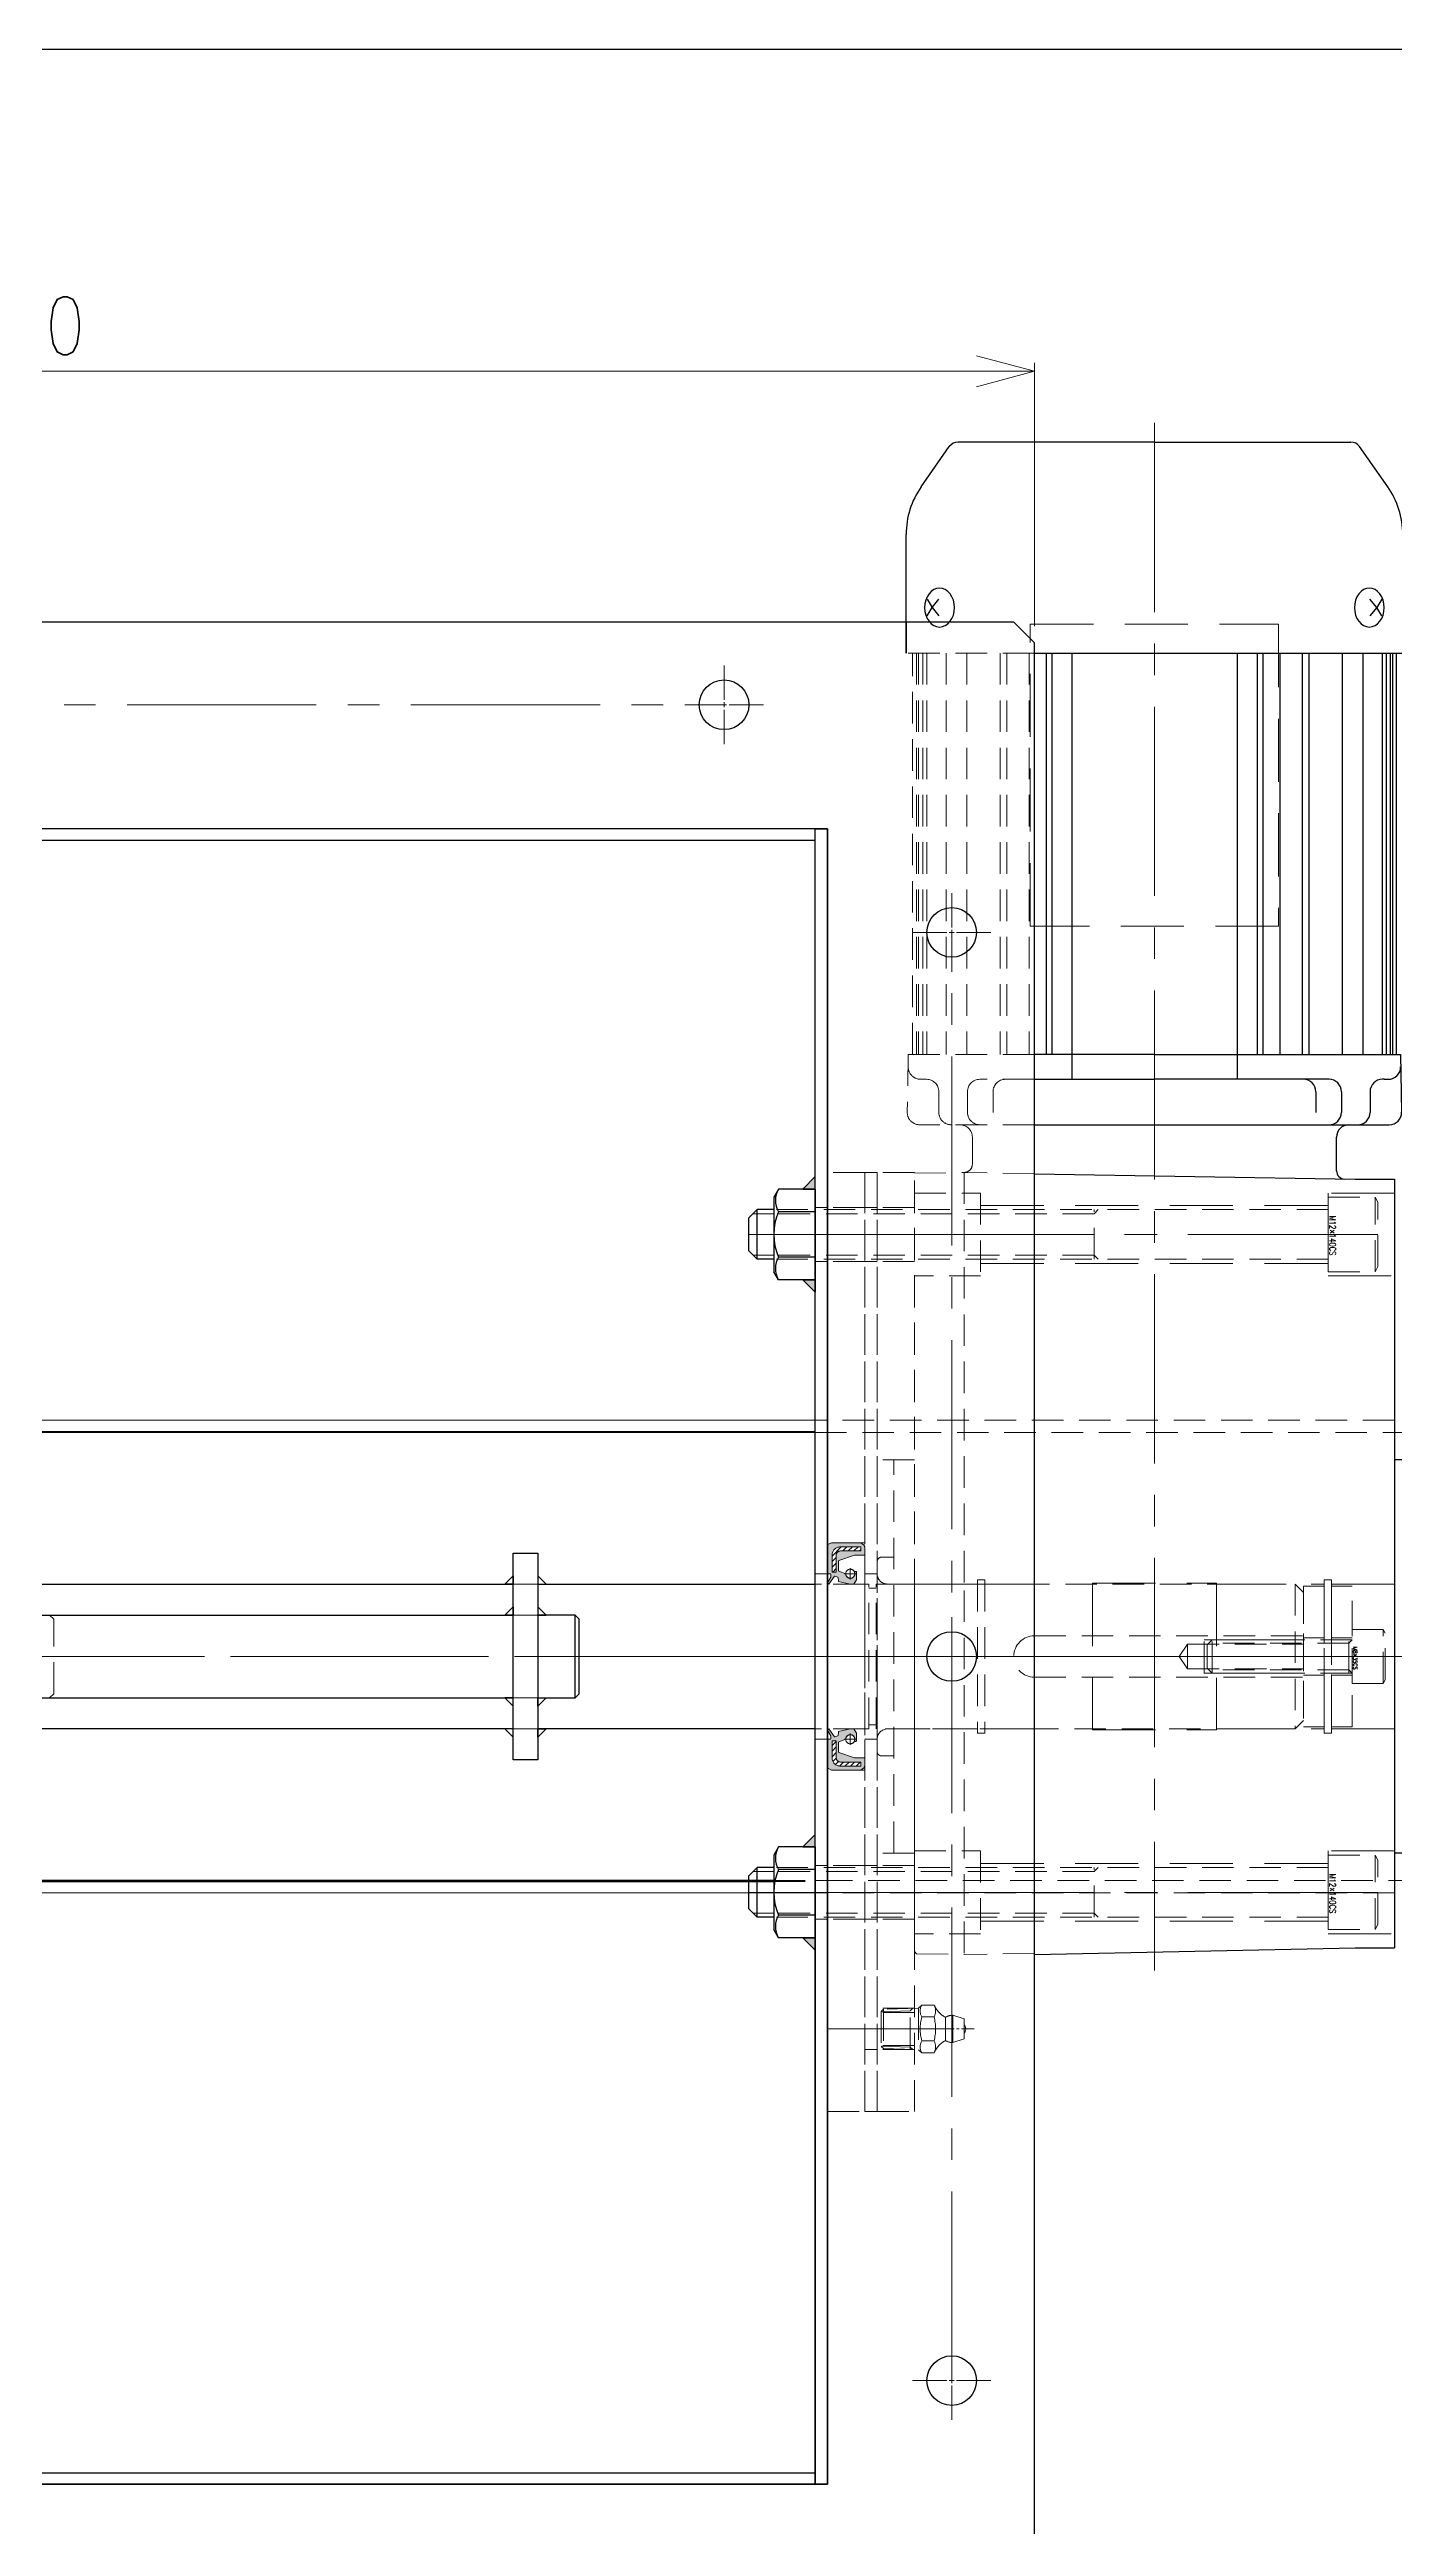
# Model space of a CAD drawing. Header units: millimetres. Extents: x 0 to 38884, y -3675 to 8056.
# Drawn here: x 25584 to 25909, y 7458 to 8056 of the extents above; entities that cross this region are included whole.
import ezdxf

# ---------------------------------------------------------------- set-up
doc = ezdxf.new("R2010")
doc.units = ezdxf.units.MM
doc.header["$LTSCALE"] = 2.4
doc.header["$PDMODE"] = 99
doc.header["$PDSIZE"] = 1
for name, pattern in [('CENTER', [2, 1.25, -0.25, 0.25, -0.25]), ('CENTER2', [28.575, 19.05, -3.175, 3.175, -3.175]), ('HIDDEN', [9.525, 6.35, -3.175]), ('HIDDEN2', [4.7625, 3.175, -1.5875])]:
    doc.linetypes.add(name, pattern=pattern)
for name, color, linetype, lineweight in [('01_外形線', 7, 'Continuous', 25), ('02_細線', 5, 'Continuous', 13), ('03_かくれ線', 6, 'HIDDEN2', 13), ('04_HIDDEN', 2, 'HIDDEN', 13), ('04_中心線', 1, 'CENTER2', 9), ('07_寸法線', 3, 'Continuous', 9)]:
    doc.layers.add(name, color=color, linetype=linetype, lineweight=lineweight)
doc.styles.add('寸法用', font='simplex.shx', dxfattribs={"width": 0.8, "bigfont": '@extfont2.shx'})
doc.dimstyles.new('機械製図用', dxfattribs={"dimtxt": 3.5, "dimasz": 3.5, "dimexe": 2, "dimexo": 0, "dimgap": 1.2, "dimtad": 1, "dimdsep": 46, "dimtxsty": '寸法用', "dimblk": 'OPEN30', "dimcen": 0, "dimclrd": 256, "dimclre": 256, "dimclrt": 7, "dimazin": 2, "dimtm": 1e-09, "dimtfac": 0.75, "dimtmove": 0, "dimatfit": 3, "dimldrblk": 'OPEN30', "dimfxl": 1, "dimlwd": -1, "dimlwe": -1, "dimarcsym": 0})
pattern_1 = [(225, (33720.3847, 8069.3223), (0.67351921, -0.67351921), [])]

# ---------------------------------------------------------------- blocks, each defined once
blk = doc.blocks.new('*U1013')
at = {"layer": '04_中心線', "color": 0, "linetype": 'CENTER2', "transparency": 16777216}
for p, q in [((0, 1.2), (0, 9.5)), ((-9.5, 0), (-1.2, 0)), ((1.2, 0), (9.5, 0)), ((0, -9.5), (0, -1.2))]:
    blk.add_line(p, q, dxfattribs=at)
at = {"layer": '04_中心線', "color": 0, "linetype": 'Continuous', "transparency": 16777216}
for p, q in [((-0.6, 0), (0.6, 0)), ((0, -0.6), (0, 0.6))]:
    blk.add_line(p, q, dxfattribs=at)
blk = doc.blocks.new('*U1004')
at = {"layer": '04_中心線', "color": 0, "linetype": 'CENTER2', "transparency": 16777216}
for p, q in [((0, 1.2), (0, 9.5)), ((-9.5, 0), (-1.2, 0)), ((1.2, 0), (9.5, 0)), ((0, -9.5), (0, -1.2))]:
    blk.add_line(p, q, dxfattribs=at)
at = {"layer": '04_中心線', "color": 0, "linetype": 'Continuous', "transparency": 16777216}
for p, q in [((-0.6, 0), (0.6, 0)), ((0, -0.6), (0, 0.6))]:
    blk.add_line(p, q, dxfattribs=at)
blk = doc.blocks.new('*U1005')
at = {"layer": '04_中心線', "color": 0, "linetype": 'CENTER2', "transparency": 16777216}
for p, q in [((0, 1.2), (0, 9.5)), ((-9.5, 0), (-1.2, 0)), ((1.2, 0), (9.5, 0)), ((0, -9.5), (0, -1.2))]:
    blk.add_line(p, q, dxfattribs=at)
at = {"layer": '04_中心線', "color": 0, "linetype": 'Continuous', "transparency": 16777216}
for p, q in [((-0.6, 0), (0.6, 0)), ((0, -0.6), (0, 0.6))]:
    blk.add_line(p, q, dxfattribs=at)
blk = doc.blocks.new('*U1024')
at = {"layer": '04_中心線', "color": 0, "linetype": 'CENTER2', "transparency": 16777216}
for p, q in [((0, 1.2), (0, 9.5)), ((-9.5, 0), (-1.2, 0)), ((1.2, 0), (9.5, 0)), ((0, -9.5), (0, -1.2))]:
    blk.add_line(p, q, dxfattribs=at)
at = {"layer": '04_中心線', "color": 0, "linetype": 'Continuous', "transparency": 16777216}
for p, q in [((-0.6, 0), (0.6, 0)), ((0, -0.6), (0, 0.6))]:
    blk.add_line(p, q, dxfattribs=at)
blk = doc.blocks.new('_Open30')
at = {"color": 0, "linetype": 'ByBlock', "lineweight": -2}
for p, q in [((-1, 0.268), (0, 0)), ((0, 0), (-1, -0.268)), ((0, 0), (-1, 0))]:
    blk.add_line(p, q, dxfattribs=at)
blk = doc.blocks.new('*D1113')
at = {"layer": '07_寸法線', "transparency": 16777216}
for p, q in [((25321.71, 7916.83), (25321.71, 7980.45)), ((25821.71, 7916.83), (25821.71, 7980.45)), ((25335.71, 7978.45), (25807.71, 7978.45))]:
    blk.add_line(p, q, dxfattribs=at)
at = {"layer": 'Defpoints', "color": 0, "transparency": 16777216}
for p in [(25821.71, 7978.45), (25321.71, 7912.83), (25821.71, 7912.83)]:
    blk.add_point(p, dxfattribs=at)
at = {"layer": '07_寸法線', "transparency": 16777216, "xscale": 14, "yscale": 14, "zscale": 14, "rotation": 180}
blk.add_blockref('_Open30', (25321.71, 7978.45), dxfattribs=at)
at = {"layer": '07_寸法線', "transparency": 16777216, "xscale": 14, "yscale": 14, "zscale": 14}
blk.add_blockref('_Open30', (25821.71, 7978.45), dxfattribs=at)
at = {"layer": '07_寸法線', "color": 7, "transparency": 16777216, "insert": (25571.71, 7989.45), "char_height": 14, "attachment_point": 5, "style": '寸法用'}
blk.add_mtext('□500', dxfattribs=at)
blk = doc.blocks.new('GM-SHYF-RH 0.4kW、1／160、＊＊V、60Hzb_1')
at = {"color": 0}
for p, q in [((-47.5, 121), (47.5, 121)), ((-47.5, 121), (-47.5, 116)), ((-24, 124), (-24, 121)), ((-23, 125), (0, 125)), ((23, 125), (0, 125)), ((24, 124), (24, 121)), ((47.5, 121), (47.5, 116)), ((-282.67, 114.38), (-292.39, 107.57)), ((-242.5, 118), (-271.19, 118)), ((-242.5, 29), (-242.5, 118)), ((-145.5, 116.5), (-242.5, 116.5)), ((-242.5, 115.5), (-145.5, 115.5)), ((-242.5, 115), (-145.5, 115)), ((-242.5, 114), (-145.5, 114)), ((-145.5, 117.48), (-131.55, 117.74)), ((-145.5, 58), (-145.5, 117.5)), ((-139.5, 113.5), (-139.5, 114.5)), ((-128.5, 29), (-128.5, 114.74)), ((-115.33, 106.5), (-115.33, 116)), ((-115.33, 116), (-15.97, 116)), ((-15.97, 116), (70.37, 116)), ((70.37, 106.5), (70.37, 116)), ((-255.5, 112.92), (-253.5, 111.74)), ((-253.5, 111.74), (-255.5, 110.09)), ((-251.5, 112.92), (-253.5, 111.74)), ((-253.5, 111.74), (-251.5, 110.09)), ((-242.5, 113), (-145.5, 113)), ((-242.5, 108.32), (-145.5, 108.32)), ((-139.5, 113.5), (-139.5, 113.1)), ((-136.5, 110.1), (-131.5, 110.1)), ((-293.5, 58), (-293.5, 105.44)), ((-242.5, 103.37), (-145.5, 103.37)), ((-136.5, 103.19), (-131.5, 103.19)), ((-117.38, 102), (-125.5, 102)), ((-116.68, 29), (-115.33, 106.5)), ((72.02, 29), (70.37, 106.5)), ((-139.5, 100.19), (-139.5, 58)), ((-136.5, 97), (-131.5, 97)), ((-242.5, 95.32), (-145.5, 95.32)), ((-242.5, 93.71), (-145.5, 93.71)), ((-242.5, 88.28), (-145.5, 88.28)), ((-242.5, 84.19), (-145.5, 84.19)), ((-242.5, 82.83), (-145.5, 82.83)), ((-242.5, 78), (-145.5, 78)), ((-145.5, 78), (-139.5, 78)), ((-293.5, 58), (-293.5, 10.56)), ((-145.5, 58), (-145.5, 29)), ((-139.5, 29), (-139.5, 58)), ((-242.5, 38), (-145.5, 38)), ((-145.5, 38), (-139.5, 38)), ((-242.5, 33.17), (-145.5, 33.17)), ((-242.5, 31.81), (-145.5, 31.81)), ((-282.67, 1.62), (-292.39, 8.43)), ((-253.5, 4.26), (-255.5, 5.91)), ((-255.5, 3.08), (-253.5, 4.26)), ((-253.5, 4.26), (-251.5, 5.91)), ((-251.5, 3.08), (-253.5, 4.26)), ((-242.5, -2), (-271.19, -2))]:
    blk.add_line(p, q, dxfattribs=at)
for points in [[(-248.8, 109.92), (-248.89, 110.63), (-249.16, 111.3), (-249.59, 111.93), (-250.18, 112.47), (-250.89, 112.92), (-251.7, 113.25), (-252.58, 113.46), (-253.5, 113.53), (-254.42, 113.46), (-255.3, 113.25), (-256.11, 112.92), (-256.82, 112.47), (-257.41, 111.93), (-257.84, 111.3), (-258.11, 110.63), (-258.2, 109.92), (-258.11, 109.22), (-257.84, 108.55), (-257.41, 107.92), (-256.82, 107.38), (-256.11, 106.93), (-255.3, 106.59), (-254.42, 106.39), (-253.5, 106.32), (-252.58, 106.39), (-251.7, 106.59), (-250.89, 106.93), (-250.18, 107.38), (-249.59, 107.92), (-249.16, 108.55), (-248.89, 109.22)], [(-248.8, 6.08), (-248.89, 6.78), (-249.16, 7.46), (-249.59, 8.08), (-250.18, 8.62), (-250.89, 9.07), (-251.7, 9.41), (-252.58, 9.61), (-253.5, 9.68), (-254.42, 9.61), (-255.3, 9.41), (-256.11, 9.07), (-256.82, 8.62), (-257.41, 8.08), (-257.84, 7.46), (-258.11, 6.78), (-258.2, 6.08), (-258.11, 5.37), (-257.84, 4.7), (-257.41, 4.08), (-256.82, 3.53), (-256.11, 3.08), (-255.3, 2.75), (-254.42, 2.54), (-253.5, 2.47), (-252.58, 2.54), (-251.7, 2.75), (-250.89, 3.08), (-250.18, 3.53), (-249.59, 4.08), (-249.16, 4.7), (-248.89, 5.37)]]:
    blk.add_lwpolyline(points, close=True, dxfattribs=at)
for centre, radius, start, end in [((-23, 124), 1, 90, 180), ((23, 124), 1, 0, 90), ((-271.19, 98), 20, 90, 125), ((-142.5, 114.5), 3, 0, 90), ((-131.5, 114.74), 3, 0, 90.98117), ((-136.5, 113.1), 3, 180, 270), ((-131.5, 107.1), 3, 0, 90), ((-290.9, 105.44), 2.6, 125, 180), ((-136.5, 100.19), 3, 90, 180), ((-131.5, 100.19), 3, 0, 90), ((-125.5, 105), 3, 180, 270), ((-117.38, 104), 2, 270, 359), ((-136.5, 94), 3, 90, 180), ((-290.9, 10.56), 2.6, 180, 235), ((-271.19, 18), 20, 235, 270)]:
    blk.add_arc(centre, radius, start, end, dxfattribs=at)
at = {"layer": '03_かくれ線', "linetype": 'HIDDEN'}
for p, q in [((-17.5, 100.75), (-17.5, 122.5)), ((17.5, 100.75), (17.5, 122.5)), ((-112, 116), (-112, 100)), ((-92, 100), (-92, 116)), ((47, 116), (47, 100)), ((67, 100), (67, 116)), ((-112, 100), (-92, 100)), ((-109, 16), (-109, 100)), ((-95, 16), (-95, 100)), ((-18.5, 99), (-18.5, 100.75)), ((-18.5, 100.75), (18.5, 100.75)), ((-18.5, 99), (18.5, 99)), ((-17.5, 73), (-17.5, 99)), ((17.5, 73), (17.5, 99)), ((18.5, 99), (18.5, 100.75)), ((47, 100), (67, 100)), ((50, 16), (50, 100)), ((64, 16), (64, 100)), ((-17.7, 43), (-17.7, 73)), ((-17.7, 73), (17.7, 73)), ((17.7, 43), (17.7, 73)), ((-17.7, 43), (17.7, 43)), ((-17.5, 17), (-17.5, 43)), ((17.5, 17), (17.5, 43))]:
    blk.add_line(p, q, dxfattribs=at)
at = {"layer": '03_かくれ線'}
for p, q in [((-242.5, 29), (-242.5, -2)), ((-242.5, 27.72), (-145.5, 27.72)), ((-145.5, 29), (-145.5, -1.5)), ((-139.5, 29), (-139.5, 15.82)), ((-128.5, 29), (-128.5, 1.26)), ((-116.68, 29), (-116.98, 12)), ((71.72, 29), (72.02, 12)), ((-242.5, 22.29), (-145.5, 22.29)), ((-242.5, 20.68), (-145.5, 20.68)), ((-136.5, 19), (-131.5, 19)), ((-242.5, 12.63), (-145.5, 12.63)), ((-136.5, 12.82), (-131.5, 12.82)), ((-125.5, 14), (-118.98, 14)), ((-116.77, 0), (-116.98, 12)), ((-116.98, 12), (-15.97, 12)), ((-112, 0), (-112, 16)), ((-112, 16), (-92, 16)), ((-92, 16), (-92, 0)), ((-18.5, 17), (-18.5, 15.25)), ((-18.5, 17), (18.5, 17)), ((-18.5, 15.25), (18.5, 15.25)), ((-17.5, 15.25), (-17.5, -6.5)), ((-15.97, 12), (72.02, 12)), ((17.5, 15.25), (17.5, -6.5)), ((18.5, 17), (18.5, 15.25)), ((47, 0), (47, 16)), ((47, 16), (67, 16)), ((67, 16), (67, 0)), ((71.82, 0.5), (72.02, 12)), ((-242.5, 7.68), (-145.5, 7.68)), ((-242.5, 3), (-145.5, 3)), ((-242.5, 2), (-145.5, 2)), ((-242.5, 1), (-145.5, 1)), ((-242.5, 0.5), (-145.5, 0.5)), ((-139.5, 2.5), (-139.5, 2.9)), ((-139.5, 2.5), (-139.5, 2.9)), ((-139.5, 2.5), (-139.5, 1.5)), ((-136.5, 5.9), (-131.5, 5.9)), ((-15.97, 0), (-116.77, 0)), ((-47.5, -5), (-47.5, 0)), ((-15.97, 0), (71.31, 0)), ((47.5, -5), (47.5, 0)), ((71.31, 0), (71.82, 0.5)), ((-250, -2), (-242.5, -2)), ((-145.5, -0.5), (-242.5, -0.5)), ((-145.5, -1.48), (-131.55, -1.74)), ((47.5, -5), (-47.5, -5)), ((-24, -8), (-24, -5)), ((24, -8), (24, -5)), ((-23, -9), (0, -9)), ((23, -9), (0, -9))]:
    blk.add_line(p, q, dxfattribs=at)
at = {"layer": '03_かくれ線', "linetype": 'HIDDEN'}
blk.add_lwpolyline([(-249.5, 88), (-176.5, 88), (-176.5, 28), (-249.5, 28)], close=True, dxfattribs=at)
for centre, start, end in [((-20, 122.5), 0, 90), ((20, 122.5), 90, 180)]:
    blk.add_arc(centre, 2.5, start, end, dxfattribs=at)
at = {"layer": '03_かくれ線'}
for centre, radius, start, end in [((-136.5, 22), 3, 180, 270), ((-136.5, 15.82), 3, 180, 270), ((-131.5, 15.82), 3, 270, 0), ((-125.5, 11), 3, 90, 180), ((-118.98, 12), 2, 359, 90), ((-131.5, 8.9), 3, 270, 0), ((-142.5, 1.5), 3, 270, 0), ((-136.5, 2.9), 3, 90, 180), ((-131.5, 1.26), 3, 269.01883, 0), ((-23, -8), 1, 180, 270), ((-20, -6.5), 2.5, 270, 0), ((20, -6.5), 2.5, 180, 270), ((23, -8), 1, 270, 0)]:
    blk.add_arc(centre, radius, start, end, dxfattribs=at)
at = {"layer": '04_中心線'}
blk.add_line((0, 125), (0, -9), dxfattribs=at)
at = {"layer": '04_中心線', "linetype": 'CENTER2'}
for p, q in [((-102, -2.54), (-102, 118.76)), ((57, -2.54), (57, 118.76)), ((-298.13, 58), (75.91, 58))]:
    blk.add_line(p, q, dxfattribs=at)

msp = doc.modelspace()

# ---------------------------------------------------------------- hatches: boundary and pattern name
h = msp.add_hatch(color=256)
h.dxf.hatch_style = 1
h.paths.add_polyline_path([(25765.7122, 7780.8008), (25768.7122, 7780.8008), (25768.7122, 7783.8008)])
h.paths.add_polyline_path([(25768.7122, 7755.8615), (25768.7122, 7758.8615), (25765.7122, 7758.8615)])
h = msp.add_hatch(color=256)
h.dxf.hatch_style = 1
h.paths.add_polyline_path([(25765.7122, 7621.8008), (25768.7122, 7621.8008), (25768.7122, 7624.8008)])
h.paths.add_polyline_path([(25768.7122, 7596.8615), (25768.7122, 7599.8615), (25765.7122, 7599.8615)])
at = {"layer": '03_かくれ線', "transparency": 33554521}
h = msp.add_hatch(color=256, dxfattribs=at)
h.dxf.hatch_style = 1
h.paths.add_polyline_path([(25776.1122, 7687.8311), (25774.4486, 7688.4811, -0.30888362), (25774.385, 7688.5742), (25774.385, 7690.9262, -0.31906953), (25774.4521, 7691.0206), (25778.2122, 7692.3311), (25780.6122, 7692.3311, 0.41421356), (25780.7122, 7692.4311), (25780.7122, 7694.3311), (25780.5725, 7694.5461), (25780.5725, 7694.7311, 0.50513433), (25780.4429, 7694.8267), (25779.7378, 7695.3134, 0.15221583), (25779.681, 7695.3311), (25772.7358, 7695.3311, 0.11643382), (25772.6911, 7695.3206), (25771.7675, 7694.8588, 0.28407904), (25771.7122, 7694.7693), (25771.7122, 7687.9311, 0.41421356), (25771.8122, 7687.8311), (25772.2649, 7687.8311, -0.41421356), (25772.5149, 7687.5811), (25772.5149, 7687.0018), (25771.7122, 7685.6066), (25772.0047, 7685.3311), (25773.3609, 7687.2129, -0.3459578), (25773.4797, 7687.2471), (25774.1711, 7686.9661, -0.2442226), (25774.2608, 7686.8609), (25774.385, 7686.3223), (25774.385, 7685.9932), (25777.2122, 7685.3311), (25778.0497, 7685.3311), (25778.6959, 7686.3214, 0.14557146), (25778.7122, 7686.376), (25778.7122, 7688.2508, 0.41421356), (25778.6122, 7688.3508), (25778.1817, 7688.3508, -1.28211346)])
h.paths.add_polyline_path([(25773.8187, 7688.2163), (25772.8187, 7688.2163), (25772.8187, 7692.3311, -0.41421356), (25774.8187, 7694.3311), (25779.7622, 7694.3311), (25779.7622, 7693.3311), (25774.8187, 7693.3311, 0.41421356), (25773.8187, 7692.3311)], flags=16)
at = {"layer": '03_かくれ線'}
h = msp.add_hatch(dxfattribs=at)
h.set_pattern_fill('ANSI31', color=256, scale=0.3, angle=180)
h.set_pattern_definition(pattern_1)
h.paths.add_polyline_path([(25772.8187, 7692.3311), (25772.8187, 7688.2163), (25773.8187, 7688.2163), (25773.8187, 7692.3311, -0.41421356), (25774.8187, 7693.3311), (25779.7622, 7693.3311), (25779.7622, 7694.3311), (25774.8187, 7694.3311, 0.41421356)])
at = {"layer": '03_かくれ線', "transparency": 33554521}
h = msp.add_hatch(color=256, dxfattribs=at)
h.dxf.hatch_style = 1
h.paths.add_polyline_path([(25776.1122, 7647.8311), (25774.4486, 7647.1812, 0.30888362), (25774.385, 7647.0881), (25774.385, 7644.7361, 0.31906953), (25774.4521, 7644.6416), (25778.2122, 7643.3311), (25780.6122, 7643.3311, -0.41421356), (25780.7122, 7643.2311), (25780.7122, 7641.3311), (25780.5725, 7641.1162), (25780.5725, 7640.9311, -0.50513433), (25780.4429, 7640.8356), (25779.7378, 7640.3488, -0.15221583), (25779.681, 7640.3311), (25772.7358, 7640.3311, -0.11643382), (25772.6911, 7640.3417), (25771.7675, 7640.8035, -0.28407904), (25771.7122, 7640.8929), (25771.7122, 7647.7311, -0.41421356), (25771.8122, 7647.8311), (25772.2649, 7647.8311, 0.41421356), (25772.5149, 7648.0811), (25772.5149, 7648.6604), (25771.7122, 7650.0557), (25772.0047, 7650.3311), (25773.3609, 7648.4494, 0.3459578), (25773.4797, 7648.4152), (25774.1711, 7648.6962, 0.2442226), (25774.2608, 7648.8014), (25774.385, 7649.34), (25774.385, 7649.6691), (25777.2122, 7650.3311), (25778.0497, 7650.3311), (25778.6959, 7649.3409, -0.14557146), (25778.7122, 7649.2863), (25778.7122, 7647.4115, -0.41421356), (25778.6122, 7647.3115), (25778.1817, 7647.3115, 1.28211346)])
h.paths.add_polyline_path([(25773.8187, 7647.4459), (25772.8187, 7647.4459), (25772.8187, 7643.3311, 0.41421356), (25774.8187, 7641.3311), (25779.7622, 7641.3311), (25779.7622, 7642.3311), (25774.8187, 7642.3311, -0.41421356), (25773.8187, 7643.3311)], flags=16)
at = {"layer": '03_かくれ線'}
h = msp.add_hatch(dxfattribs=at)
h.set_pattern_fill('ANSI31', color=256, scale=0.3, angle=180)
h.set_pattern_definition(pattern_1)
h.paths.add_polyline_path([(25772.8187, 7643.3311), (25772.8187, 7647.4459), (25773.8187, 7647.4459), (25773.8187, 7643.3311, 0.41421356), (25774.8187, 7642.3311), (25779.7622, 7642.3311), (25779.7622, 7641.3311), (25774.8187, 7641.3311, -0.41421356)])

# ---------------------------------------------------------------- linework, layer by layer
for p, q in [((25790.7126, 7917.8311), (25790.7126, 7910.3314)), ((25374.7122, 7865.0811), (25768.7122, 7865.0811)), ((25768.7122, 7721.9811), (25374.7122, 7721.9811)), ((25758.7122, 7613.6811), (25374.7122, 7613.6811)), ((25374.7122, 7613.4311), (25758.7122, 7613.4311)), ((25768.7122, 7613.4311), (25768.7122, 7467.8311)), ((25374.7122, 7470.5811), (25768.7122, 7470.5811)), ((25768.7122, 7467.8311), (25374.7122, 7467.8311))]:
    msp.add_line(p, q)
at = {"color": 0}
for p, q in [((25710.7122, 7677.8311), (25701.7122, 7677.8311)), ((25710.7122, 7657.8311), (25710.7122, 7677.8311)), ((25711.7122, 7676.8311), (25710.7122, 7677.8311)), ((25711.7122, 7658.8311), (25711.7122, 7676.8311)), ((25701.7122, 7657.8311), (25710.7122, 7657.8311)), ((25710.7122, 7657.8311), (25711.7122, 7658.8311))]:
    msp.add_line(p, q, dxfattribs=at)
for points in [[(25326.7122, 7417.8311), (25816.7122, 7417.8311), (25821.7122, 7422.8311), (25821.7122, 7912.8311), (25816.7122, 7917.8311), (25326.7122, 7917.8311), (25321.7122, 7912.8311), (25321.7122, 7422.8311)], [(25371.7122, 7467.8311), (25771.7122, 7467.8311), (25771.7122, 7867.8311), (25371.7122, 7867.8311)], [(25695.7122, 7642.8311), (25695.7122, 7692.8311), (25701.7122, 7692.8311), (25701.7122, 7642.8311)]]:
    msp.add_lwpolyline(points, close=True, dxfattribs=at)
for points in [[(25374.7122, 7722.2311), (25768.7122, 7722.2311), (25768.7122, 7867.8311), (25374.7122, 7867.8311)], [(25768.7122, 7867.8311), (25771.7122, 7867.8311), (25771.7122, 7467.8311), (25768.7122, 7467.8311)]]:
    msp.add_lwpolyline(points, close=True)
for points in [[(25765.7122, 7780.8008), (25768.7122, 7780.8008), (25768.7122, 7783.8008), (25765.7122, 7780.8008)], [(25759.8494, 7780.8008), (25758.7122, 7778.8311)], [(25758.7122, 7778.8311), (25758.7122, 7760.8311)], [(25768.7122, 7780.8008), (25759.8494, 7780.8008)], [(25768.7122, 7780.8008), (25768.7122, 7758.8615)], [(25768.7122, 7775.316), (25759.8494, 7775.316)], [(25768.7122, 7764.3463), (25759.8494, 7764.3463)], [(25759.8494, 7758.8615), (25758.7122, 7760.8311)], [(25768.7122, 7758.8615), (25759.8494, 7758.8615)], [(25765.7122, 7758.8615), (25768.7122, 7758.8615), (25768.7122, 7755.8615), (25765.7122, 7758.8615)], [(25759.8494, 7621.8008), (25758.7122, 7619.8311)], [(25768.7122, 7621.8008), (25759.8494, 7621.8008)], [(25765.7122, 7621.8008), (25768.7122, 7621.8008), (25768.7122, 7624.8008), (25765.7122, 7621.8008)], [(25768.7122, 7621.8008), (25768.7122, 7599.8615)], [(25758.7122, 7619.8311), (25758.7122, 7601.8311)], [(25768.7122, 7616.316), (25759.8494, 7616.316)], [(25768.7122, 7605.3463), (25759.8494, 7605.3463)], [(25759.8494, 7599.8615), (25758.7122, 7601.8311)], [(25768.7122, 7599.8615), (25759.8494, 7599.8615)], [(25765.7122, 7599.8615), (25768.7122, 7599.8615), (25768.7122, 7596.8615), (25765.7122, 7599.8615)]]:
    msp.add_lwpolyline(points)
for points in [[(25759.8494, 7780.8008, 0.26794908), (25759.8494, 7775.316)], [(25759.8494, 7775.316, 0.20733158), (25759.8494, 7764.3463)], [(25759.8494, 7764.3463, 0.26794908), (25759.8494, 7758.8615)], [(25759.8494, 7621.8008, 0.26794908), (25759.8494, 7616.316)], [(25759.8494, 7616.316, 0.20733158), (25759.8494, 7605.3463)], [(25759.8494, 7605.3463, 0.26794908), (25759.8494, 7599.8615)]]:
    msp.add_lwpolyline(points, format="xyb")
at = {"color": 3}
for points in [[(25695.7122, 7685.3311), (25693.7122, 7685.3311), (25693.7122, 7685.3311), (25695.7122, 7687.3311)], [(25701.7122, 7685.3311), (25703.7122, 7685.3311), (25703.7122, 7685.3311), (25701.7122, 7687.3311)], [(25695.7122, 7677.8311), (25693.7122, 7677.8311), (25693.7122, 7677.8311), (25695.7122, 7679.8311)], [(25701.7122, 7677.8311), (25703.7122, 7677.8311), (25703.7122, 7677.8311), (25701.7122, 7679.8311)], [(25695.7122, 7657.8311), (25693.7122, 7657.8311), (25693.7122, 7657.8311), (25695.7122, 7655.8311)], [(25701.7122, 7657.8311), (25703.7122, 7657.8311), (25703.7122, 7657.8311), (25701.7122, 7655.8311)], [(25695.7122, 7650.3311), (25693.7122, 7650.3311), (25693.7122, 7650.3311), (25695.7122, 7648.3311)], [(25701.7122, 7650.3311), (25703.7122, 7650.3311), (25703.7122, 7650.3311), (25701.7122, 7648.3311)]]:
    msp.add_lwpolyline(points, close=True, dxfattribs=at)
at = {"color": 0}
for points in [[(25574.7104, 7685.3311), (25695.7122, 7685.3311)], [(25701.7122, 7685.3311), (25768.7104, 7685.3311)], [(25574.7104, 7677.8311), (25695.7122, 7677.8311)], [(25574.7104, 7657.8311), (25695.7122, 7657.8311)], [(25695.7122, 7650.3311), (25574.7104, 7650.3311)], [(25768.7104, 7650.3311), (25701.7122, 7650.3311)]]:
    msp.add_lwpolyline(points, dxfattribs=at)
for centre in [(25746.7122, 7897.8311), (25801.7122, 7842.8311), (25801.7122, 7667.8311), (25801.7122, 7492.8311)]:
    msp.add_circle(centre, 6, dxfattribs=at)
at = {"layer": '01_外形線'}
for points in [[(25754.7126, 7775.8311), (25752.7126, 7773.8311)], [(25752.7126, 7765.8311), (25752.7126, 7773.8311)], [(25754.7126, 7763.8311), (25754.7126, 7775.8311)], [(25758.7126, 7775.8311), (25754.7126, 7775.8311)], [(25754.7126, 7763.8311), (25752.7126, 7765.8311)], [(25758.7126, 7763.8311), (25754.7126, 7763.8311)], [(25754.7126, 7616.8311), (25752.7126, 7614.8311)], [(25752.7126, 7606.8311), (25752.7126, 7614.8311)], [(25754.7126, 7604.8311), (25754.7126, 7616.8311)], [(25758.7126, 7616.8311), (25754.7126, 7616.8311)], [(25754.7126, 7604.8311), (25752.7126, 7606.8311)], [(25758.7126, 7604.8311), (25754.7126, 7604.8311)]]:
    msp.add_lwpolyline(points, dxfattribs=at)
at = {"layer": '02_細線'}
for points in [[(25758.7126, 7774.8311), (25753.7126, 7774.8311)], [(25758.7126, 7764.8311), (25753.7126, 7764.8311)], [(25758.7126, 7615.8311), (25753.7126, 7615.8311)], [(25758.7126, 7605.8311), (25753.7126, 7605.8311)]]:
    msp.add_lwpolyline(points, dxfattribs=at)
at = {"layer": '03_かくれ線'}
for p, q in [((25771.7122, 7776.3311), (25768.7122, 7776.3311)), ((25780.7122, 7776.3311), (25771.7122, 7776.3311)), ((25783.7122, 7776.3311), (25780.7122, 7776.3311)), ((25792.7122, 7776.3311), (25783.7122, 7776.3311)), ((25771.7122, 7763.3311), (25768.7122, 7763.3311)), ((25780.7122, 7763.3311), (25771.7122, 7763.3311)), ((25783.7122, 7763.3311), (25780.7122, 7763.3311)), ((25792.7122, 7763.3311), (25783.7122, 7763.3311)), ((25321.7122, 7724.9811), (25769.7122, 7724.9811)), ((25374.7122, 7724.9811), (25768.7122, 7724.9811)), ((25908.7126, 7724.9811), (25769.7122, 7724.9811)), ((25771.7122, 7724.9811), (25771.7122, 7610.6811)), ((25768.7122, 7721.9811), (26467.7122, 7721.9811)), ((25771.7122, 7721.9811), (25768.7122, 7721.9811)), ((25792.7122, 7715.3311), (25783.7122, 7715.3311)), ((25780.7122, 7695.3311), (25771.7122, 7695.3311)), ((25771.7122, 7687.8311), (25768.7122, 7687.8311)), ((25783.7122, 7687.8311), (25780.7122, 7687.8311)), ((25701.7122, 7685.3311), (25695.7122, 7685.3311)), ((25781.7104, 7685.3311), (25768.7104, 7685.3311)), ((25781.7104, 7650.3311), (25781.7104, 7685.3311)), ((25783.4604, 7684.3311), (25781.7104, 7684.3311)), ((25783.4604, 7650.3311), (25783.4604, 7685.3311)), ((25884.7104, 7685.3311), (25884.7104, 7650.3311)), ((25584.7104, 7676.8311), (25583.7104, 7677.8311)), ((25584.7104, 7658.8311), (25584.7104, 7676.8311)), ((25701.7122, 7677.8311), (25695.7122, 7677.8311)), ((25821.7104, 7672.8311), (25886.7104, 7672.8311)), ((25858.7104, 7670.8311), (25856.7086, 7667.8311)), ((25858.7104, 7664.8311), (25858.7104, 7670.8311)), ((25858.7104, 7670.8311), (25886.7104, 7670.8311)), ((25862.7104, 7671.8311), (25886.7104, 7671.8311)), ((25862.7104, 7663.8311), (25862.7104, 7671.8311)), ((25886.7104, 7672.3311), (25891.7104, 7672.3311)), ((25893.4626, 7672.3311), (25898.4626, 7672.3311)), ((25821.7104, 7662.8311), (25886.7104, 7662.8311)), ((25856.7086, 7667.8311), (25858.7104, 7664.8311)), ((25858.7104, 7664.8311), (25886.7104, 7664.8311)), ((25862.7104, 7663.8311), (25886.7104, 7663.8311)), ((25886.7104, 7663.3311), (25891.7104, 7663.3311)), ((25893.4626, 7663.3311), (25898.4626, 7663.3311)), ((25583.7104, 7657.8311), (25584.7104, 7658.8311)), ((25701.7122, 7657.8311), (25695.7122, 7657.8311)), ((25701.7122, 7650.3311), (25695.7122, 7650.3311)), ((25781.7104, 7650.3311), (25768.7104, 7650.3311)), ((25783.4604, 7651.3311), (25781.7104, 7651.3311)), ((25771.7122, 7647.8311), (25768.7122, 7647.8311)), ((25783.7122, 7647.8311), (25780.7122, 7647.8311)), ((25780.7122, 7640.3311), (25771.7122, 7640.3311)), ((25792.7122, 7620.3311), (25783.7122, 7620.3311)), ((25771.7122, 7617.3311), (25768.7122, 7617.3311)), ((25780.7122, 7617.3311), (25771.7122, 7617.3311)), ((25783.7122, 7617.3311), (25780.7122, 7617.3311)), ((25792.7122, 7617.3311), (25783.7122, 7617.3311)), ((25321.7122, 7610.6811), (25769.7122, 7610.6811)), ((25374.7122, 7610.6811), (25768.7122, 7610.6811)), ((25758.7122, 7613.6811), (26467.7122, 7613.6811)), ((25758.7122, 7613.4311), (25768.7122, 7613.4311)), ((25771.7122, 7613.6811), (25768.7122, 7613.6811)), ((25908.7126, 7610.6811), (25769.7122, 7610.6811)), ((25771.7122, 7604.3311), (25768.7122, 7604.3311)), ((25780.7122, 7604.3311), (25771.7122, 7604.3311)), ((25783.7122, 7604.3311), (25780.7122, 7604.3311)), ((25792.7122, 7604.3311), (25783.7122, 7604.3311)), ((25792.7122, 7582.8311), (25783.7122, 7582.8311)), ((25792.7122, 7581.8311), (25783.7122, 7581.8311)), ((25785.212, 7582.5856), (25784.7122, 7582.0536)), ((25784.7122, 7582.0536), (25784.7122, 7573.5901)), ((25793.7122, 7582.8512), (25785.212, 7582.5856)), ((25785.2122, 7582.5858), (25785.2122, 7573.0901)), ((25791.7122, 7572.93), (25791.7122, 7582.73)), ((25794.4645, 7583.6035), (25793.7122, 7582.8512)), ((25793.7122, 7582.83), (25793.7122, 7572.83)), ((25793.7122, 7580.33), (25793.7123, 7580.33)), ((25797.4645, 7583.6035), (25794.4645, 7583.6035)), ((25797.4645, 7580.7167), (25794.4645, 7580.7167)), ((25800.2122, 7580.63), (25800.2122, 7575.03)), ((25802.0122, 7581.13), (25802.0122, 7574.53)), ((25804.7122, 7580.23), (25802.0122, 7581.13)), ((25804.7122, 7580.23), (25804.7122, 7575.43)), ((25783.7122, 7572.8311), (25780.7122, 7572.8311)), ((25792.7122, 7573.8311), (25783.7122, 7573.8311)), ((25792.7122, 7572.8311), (25783.7122, 7572.8311)), ((25784.7122, 7573.5901), (25785.2283, 7573.0739)), ((25785.2283, 7573.0739), (25793.7122, 7572.8088)), ((25793.7122, 7577.83), (25793.7122, 7577.8299)), ((25793.7122, 7572.8088), (25794.4645, 7572.0565)), ((25797.4645, 7574.9432), (25794.4645, 7574.9432)), ((25804.7122, 7575.43), (25802.0122, 7574.53)), ((25797.4645, 7572.0565), (25794.4645, 7572.0565))]:
    msp.add_line(p, q, dxfattribs=at)
at = {"layer": '03_かくれ線', "linetype": 'Continuous'}
for p, q in [((25791.7122, 7582.2077), (25784.7122, 7581.9889)), ((25791.7122, 7582.2077), (25792.3119, 7582.8074)), ((25784.7122, 7573.6711), (25791.7122, 7573.4523)), ((25791.7122, 7573.4523), (25792.3119, 7572.8526))]:
    msp.add_line(p, q, dxfattribs=at)
at = {"layer": '03_かくれ線'}
for points in [[(25780.7122, 7557.8311), (25780.7122, 7784.8311), (25771.7122, 7784.8311), (25771.7122, 7557.8311)], [(25783.7122, 7557.8311), (25783.7122, 7784.8311), (25780.7122, 7784.8311), (25780.7122, 7557.8311)], [(25792.7122, 7557.8311), (25792.7122, 7784.8311), (25783.7122, 7784.8311), (25783.7122, 7557.8311)], [(25886.7104, 7650.8311), (25891.7104, 7650.8311), (25891.7104, 7684.8311), (25886.7104, 7684.8311)], [(25893.4626, 7650.8311), (25898.4626, 7650.8311), (25898.4626, 7684.8311), (25893.4626, 7684.8311)]]:
    msp.add_lwpolyline(points, close=True, dxfattribs=at)
for points in [[(25892.7126, 7760.8311), (25892.7126, 7778.8311)], [(25892.7126, 7778.8311), (25904.0126, 7778.8311)], [(25904.0126, 7778.8311), (25904.7126, 7777.6187)], [(25904.0126, 7760.8311), (25904.0126, 7778.8311)], [(25904.7126, 7762.0436), (25904.7126, 7777.6187)], [(25892.7126, 7775.8311), (25758.7126, 7775.8311)], [(25836.1308, 7774.8311), (25758.7126, 7774.8311)], [(25836.1308, 7763.8311), (25836.1308, 7775.8311)], [(25836.1308, 7774.8311), (25837.1308, 7775.8311)], [(25836.1308, 7764.8311), (25758.7126, 7764.8311)], [(25836.1308, 7764.8311), (25837.1308, 7763.8311)], [(25892.7126, 7763.8311), (25758.7126, 7763.8311)], [(25892.7126, 7760.8311), (25904.0126, 7760.8311)], [(25904.0126, 7760.8311), (25904.7126, 7762.0436)], [(25780.7122, 7685.3311), (25771.7122, 7685.3311)], [(25783.4604, 7685.3311), (25884.7104, 7685.3311), (25886.7104, 7683.3311), (25886.7104, 7652.3311), (25884.7104, 7650.3311), (25783.4604, 7650.3311)], [(25898.4626, 7661.3311), (25898.4626, 7674.3311)], [(25898.4626, 7674.3311), (25905.9626, 7674.3311)], [(25905.9626, 7661.3311), (25905.9626, 7674.3311)], [(25905.9626, 7674.3311), (25906.4626, 7673.4651)], [(25864.6626, 7671.8311), (25863.4626, 7670.6311)], [(25863.4626, 7665.0311), (25863.4626, 7670.6311)], [(25897.7126, 7671.0811), (25863.9126, 7671.0811)], [(25864.6626, 7663.8311), (25864.6626, 7671.8311)], [(25898.4626, 7671.8311), (25864.6626, 7671.8311)], [(25897.7126, 7663.8311), (25897.7126, 7671.8311)], [(25897.7126, 7671.0811), (25898.4626, 7671.8311)], [(25906.4626, 7662.1972), (25906.4626, 7673.4651)], [(25864.6626, 7663.8311), (25863.4626, 7665.0311)], [(25897.7126, 7664.5811), (25863.9126, 7664.5811)], [(25898.4626, 7663.8311), (25864.6626, 7663.8311)], [(25897.7126, 7664.5811), (25898.4626, 7663.8311)], [(25898.4626, 7661.3311), (25905.9626, 7661.3311)], [(25905.9626, 7661.3311), (25906.4626, 7662.1972)], [(25780.7122, 7650.3311), (25771.7122, 7650.3311)], [(25892.7126, 7616.8311), (25758.7126, 7616.8311)], [(25836.1308, 7615.8311), (25758.7126, 7615.8311)], [(25836.1308, 7604.8311), (25836.1308, 7616.8311)], [(25836.1308, 7615.8311), (25837.1308, 7616.8311)], [(25892.7126, 7601.8311), (25892.7126, 7619.8311)], [(25892.7126, 7619.8311), (25904.0126, 7619.8311)], [(25904.0126, 7619.8311), (25904.7126, 7618.6187)], [(25904.0126, 7601.8311), (25904.0126, 7619.8311)], [(25904.7126, 7603.0436), (25904.7126, 7618.6187)], [(25836.1308, 7605.8311), (25758.7126, 7605.8311)], [(25892.7126, 7604.8311), (25758.7126, 7604.8311)], [(25836.1308, 7605.8311), (25837.1308, 7604.8311)], [(25904.0126, 7601.8311), (25904.7126, 7603.0436)], [(25892.7126, 7601.8311), (25904.0126, 7601.8311)]]:
    msp.add_lwpolyline(points, dxfattribs=at)
for points in [[(25774.385, 7685.9932), (25777.2122, 7685.3311), (25778.0497, 7685.3311), (25778.6959, 7686.3214, 0.14557146), (25778.7122, 7686.376), (25778.7122, 7688.2508, 0.41421356), (25778.6122, 7688.3508), (25778.1817, 7688.3508, -1.28211346), (25776.1122, 7687.8311), (25774.4486, 7688.4811, -0.30888362), (25774.385, 7688.5742), (25774.385, 7690.9262, -0.31906953), (25774.4521, 7691.0206), (25778.1962, 7692.3256, -0.08403741), (25778.2291, 7692.3311), (25780.6122, 7692.3311, 0.41421356), (25780.7122, 7692.4311), (25780.7122, 7694.3311), (25780.5725, 7694.5461), (25780.5725, 7694.7311, 0.41421356), (25780.4725, 7694.8311), (25780.4365, 7694.8311), (25779.7378, 7695.3134, 0.15221583), (25779.681, 7695.3311), (25772.7358, 7695.3311, 0.11643382), (25772.6911, 7695.3206), (25771.7675, 7694.8588, 0.28407904), (25771.7122, 7694.7693), (25771.7122, 7687.9311, 0.41421356), (25771.8122, 7687.8311), (25772.2649, 7687.8311, -0.41421356), (25772.5149, 7687.5811), (25772.5149, 7687.0018), (25771.7122, 7685.6066), (25772.0047, 7685.3311), (25773.3609, 7687.2129, -0.3459578), (25773.4797, 7687.2471), (25774.1711, 7686.9661, -0.2442226), (25774.2608, 7686.8609), (25774.385, 7686.3223)], [(25779.7622, 7693.3311), (25774.8187, 7693.3311, 0.41421356), (25773.8187, 7692.3311), (25773.8187, 7688.2163), (25772.8187, 7688.2163), (25772.8187, 7692.3311, -0.41421356), (25774.8187, 7694.3311), (25779.7622, 7694.3311)], [(25774.385, 7649.6691), (25777.2122, 7650.3311), (25778.0497, 7650.3311), (25778.6959, 7649.3409, -0.14557146), (25778.7122, 7649.2863), (25778.7122, 7647.4115, -0.41421356), (25778.6122, 7647.3115), (25778.1817, 7647.3115, 1.28211346), (25776.1122, 7647.8311), (25774.4486, 7647.1812, 0.30888362), (25774.385, 7647.0881), (25774.385, 7644.7361, 0.31906953), (25774.4521, 7644.6416), (25778.1962, 7643.3367, 0.08403741), (25778.2291, 7643.3311), (25780.6122, 7643.3311, -0.41421356), (25780.7122, 7643.2311), (25780.7122, 7641.3311), (25780.5725, 7641.1162), (25780.5725, 7640.9311, -0.41421356), (25780.4725, 7640.8311), (25780.4365, 7640.8311), (25779.7378, 7640.3488, -0.15221583), (25779.681, 7640.3311), (25772.7358, 7640.3311, -0.11643382), (25772.6911, 7640.3417), (25771.7675, 7640.8035, -0.28407904), (25771.7122, 7640.8929), (25771.7122, 7647.7311, -0.41421356), (25771.8122, 7647.8311), (25772.2649, 7647.8311, 0.41421356), (25772.5149, 7648.0811), (25772.5149, 7648.6604), (25771.7122, 7650.0557), (25772.0047, 7650.3311), (25773.3609, 7648.4494, 0.3459578), (25773.4797, 7648.4152), (25774.1711, 7648.6962, 0.2442226), (25774.2608, 7648.8014), (25774.385, 7649.34)], [(25779.7622, 7642.3311), (25774.8187, 7642.3311, -0.41421356), (25773.8187, 7643.3311), (25773.8187, 7647.4459), (25772.8187, 7647.4459), (25772.8187, 7643.3311, 0.41421356), (25774.8187, 7641.3311), (25779.7622, 7641.3311)]]:
    msp.add_lwpolyline(points, format="xyb", close=True, dxfattribs=at)
for points in [[(25780.7122, 7667.8311), (25780.7122, 7692.4311), (25780.7122, 7694.3311), (25780.5725, 7694.5461), (25780.5725, 7694.7311, 0.41421356), (25780.4725, 7694.8311), (25780.4365, 7694.8311), (25779.7378, 7695.3134, 0.15221583), (25779.681, 7695.3311), (25772.7358, 7695.3311, 0.11643382), (25772.6911, 7695.3206), (25771.7675, 7694.8588, 0.28407904), (25771.7122, 7694.7693), (25771.7122, 7687.9311), (25771.7122, 7667.8311)], [(25780.7122, 7667.8311), (25780.7122, 7643.2311), (25780.7122, 7641.3311), (25780.5725, 7641.1162), (25780.5725, 7640.9311, -0.41421356), (25780.4725, 7640.8311), (25780.4365, 7640.8311), (25779.7378, 7640.3488, -0.15221583), (25779.681, 7640.3311), (25772.7358, 7640.3311, -0.11643382), (25772.6911, 7640.3417), (25771.7675, 7640.8035, -0.28407904), (25771.7122, 7640.8929), (25771.7122, 7647.7311), (25771.7122, 7667.8311)]]:
    msp.add_lwpolyline(points, format="xyb", dxfattribs=at)
for centre in [(25777.2122, 7687.8311), (25777.2122, 7647.8311)]:
    msp.add_circle(centre, 1.1, dxfattribs=at)
for centre, radius, start, end in [((25821.7104, 7667.8311), 5, 90, 270), ((25797.2657, 7582.1601), 3.1512, 152.73922, 207.26079), ((25806.1943, 7577.83), 12.0798, 166.174, 193.82599), ((25802.9866, 7585.95), 6, 203.02194, 242.45741), ((25794.6633, 7582.1601), 3.1512, 332.739208, 27.2608), ((25785.7348, 7577.83), 12.0798, 346.173999, 13.82601), ((25802.0122, 7577.64), 3.49, 90.00001, 121.04823), ((25803.5372, 7577.83), 1.575, 318.247794, 41.7522), ((25797.2657, 7573.4999), 3.1512, 152.73922, 207.26079), ((25802.9866, 7569.71), 6, 117.5426, 156.97805), ((25794.6633, 7573.4999), 3.1512, 332.739208, 27.2608), ((25802.0122, 7578.02), 3.49, 238.95177, 270)]:
    msp.add_arc(centre, radius, start, end, dxfattribs=at)
at = {"layer": '04_HIDDEN'}
for p, q in [((25695.7122, 7685.3311), (25701.7122, 7685.3311)), ((25695.7122, 7650.3311), (25701.7122, 7650.3311))]:
    msp.add_line(p, q, dxfattribs=at)
for points in [[(25695.7122, 7677.8311), (25701.7122, 7677.8311)], [(25695.7122, 7657.8311), (25701.7122, 7657.8311)]]:
    msp.add_lwpolyline(points, dxfattribs=at)
at = {"layer": '04_中心線'}
for p, q in [((25396.7122, 7897.8311), (25746.7122, 7897.8311)), ((25801.7122, 7492.8311), (25801.7122, 7842.8311)), ((25785.2122, 7769.8311), (25755.2122, 7769.8311)), ((25789.7122, 7769.8311), (25762.7122, 7769.8311)), ((25792.7122, 7769.8311), (25771.7122, 7769.8311)), ((25801.7122, 7769.8311), (25774.7122, 7769.8311)), ((25301.1324, 7667.8311), (26478.8591, 7667.8311)), ((25421.7122, 7667.8311), (25896.7104, 7667.8311)), ((25785.2122, 7667.8311), (25755.2122, 7667.8311)), ((25789.7122, 7667.8311), (25762.7122, 7667.8311)), ((25792.7122, 7667.8311), (25771.7122, 7667.8311)), ((25801.7122, 7667.8311), (25774.7122, 7667.8311)), ((25884.2104, 7667.8311), (25894.2104, 7667.8311)), ((25890.9626, 7667.8311), (25900.9626, 7667.8311)), ((25785.2122, 7610.8311), (25755.2122, 7610.8311)), ((25789.7122, 7610.8311), (25762.7122, 7610.8311)), ((25792.7122, 7610.8311), (25771.7122, 7610.8311)), ((25801.7122, 7610.8311), (25774.7122, 7610.8311)), ((25792.7122, 7577.8311), (25771.7122, 7577.8311)), ((25801.7122, 7577.8311), (25774.7122, 7577.8311))]:
    msp.add_line(p, q, dxfattribs=at)
at = {"layer": '04_中心線', "linetype": 'CENTER'}
msp.add_line((25807.1086, 7577.8311), (25781.8303, 7577.8311), dxfattribs=at)
at = {"layer": '04_中心線'}
for points in [[(25904.7126, 7769.8311), (25752.7126, 7769.8311)], [(25758.7122, 7769.8311), (25768.7122, 7769.8311)], [(25775.8372, 7687.8311), (25778.5872, 7687.8311)], [(25777.2122, 7689.2061), (25777.2122, 7686.4561)], [(25769.4622, 7667.8311), (25782.9622, 7667.8311)], [(25906.4626, 7667.8311), (25863.4626, 7667.8311)], [(25775.8372, 7647.8311), (25778.5872, 7647.8311)], [(25777.2122, 7646.4561), (25777.2122, 7649.2061)], [(25904.7126, 7610.8311), (25752.7126, 7610.8311)], [(25758.7122, 7610.8311), (25768.7122, 7610.8311)]]:
    msp.add_lwpolyline(points, dxfattribs=at)
at = {"layer": 'Defpoints', "transparency": 33554508}
msp.add_lwpolyline([(24465.3738, 6385.6112), (28588.711, 6385.6112), (28588.711, 8056.1931), (24465.3738, 8056.1931)], close=True, dxfattribs=at)

# ---------------------------------------------------------------- block references
at = {"color": 4, "rotation": 270}
msp.add_blockref('GM-SHYF-RH 0.4kW、1／160、＊＊V、60Hzb_1', (25792.7122, 7667.8311), dxfattribs=at)
at = {"layer": '04_中心線', "linetype": 'CENTER2'}
for name, p in [('*U1024', (25746.7122, 7897.8311)), ('*U1013', (25801.7122, 7842.8311)), ('*U1004', (25801.7122, 7667.8311)), ('*U1005', (25801.7122, 7492.8311))]:
    msp.add_blockref(name, p, dxfattribs=at)

# ---------------------------------------------------------------- texts
at = {"layer": '03_かくれ線', "style": '寸法用', "width": 0.8}
for s, height, p in [('M12×140CS', 1.5, (25893.0126, 7774.3775)), ('M8×35CS', 1, (25898.7383, 7670.2335)), ('M12×140CS', 1.5, (25893.0126, 7615.3775))]:
    msp.add_text(s, height=height, rotation=270, dxfattribs=at).set_placement(p)

# ---------------------------------------------------------------- dimensions: what is measured, and where the dimension line sits
at = {"layer": '07_寸法線'}
dim = msp.add_linear_dim(base=(25821.7122, 7978.452), p1=(25321.7122, 7912.8311), p2=(25821.7122, 7912.8311), text='□<>', dimstyle='機械製図用', override={"dimtxt": 14, "dimasz": 14, "dimexo": 4, "dimgap": 4}, dxfattribs=at)
dim.commit()
dim.dimension.update_dxf_attribs({"geometry": '*D1113', "text_midpoint": (25571.7122, 7989.452)})

doc.saveas('drawing.dxf')
